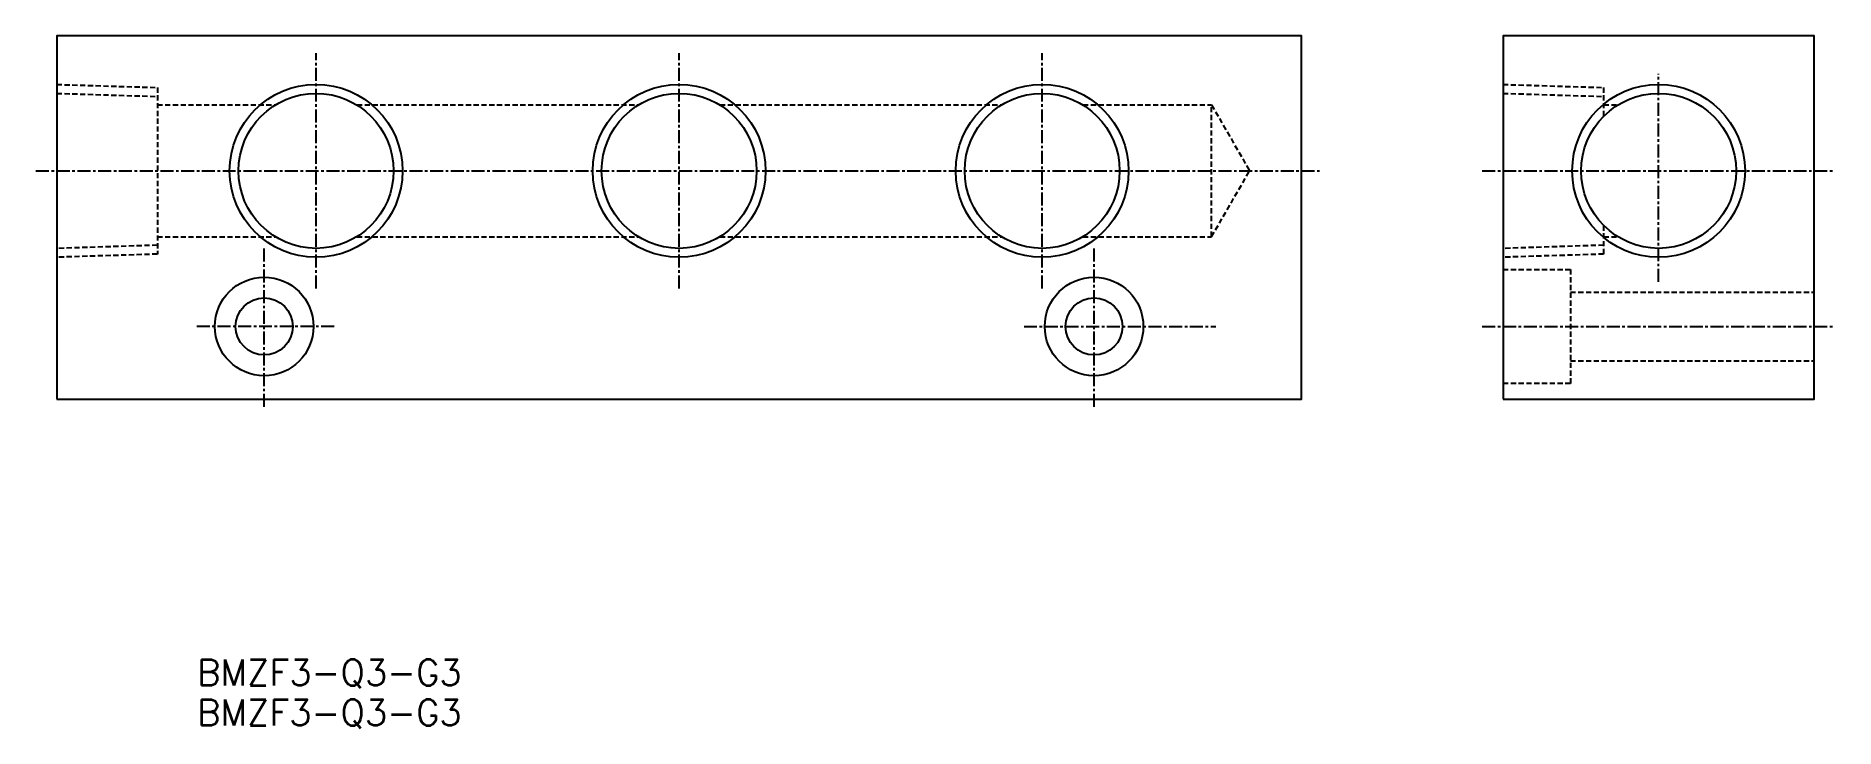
# Model space of a CAD drawing. Extents: x 75 to 248, y 55 to 122.
import ezdxf
from ezdxf.enums import TextEntityAlignment as Align

# ---------------------------------------------------------------- set-up
doc = ezdxf.new("R2010")
doc.units = 0
doc.linetypes.add('CENTER', pattern=[2, 1.25, -0.25, 0.25, -0.25])
doc.linetypes.add('DASHED', pattern=[0.75, 0.5, -0.25])
doc.layers.get('0').update_dxf_attribs({"linetype": 'CONTINUOUS'})
doc.layers.add('CENTER', color=1, linetype='CENTER')
doc.styles.get("Standard").update_dxf_attribs({"font": 'txt.shx', "bigfont": 'extfont.shx'})

msp = doc.modelspace()

# ---------------------------------------------------------------- linework, layer by layer
at = {"color": 3, "linetype": 'DASHED'}
for p, q in [((77, 117.33), (86.7, 117.03)), ((77, 116.47), (86.7, 116.17)), ((86.7, 117.03), (86.7, 100.97)), ((216.43, 117.33), (226.13, 117.03)), ((216.43, 116.47), (226.13, 116.17)), ((226.13, 117.03), (226.13, 114.27)), ((86.7, 115.35), (98.06, 115.35)), ((105.94, 115.35), (133.06, 115.35)), ((140.94, 115.35), (168.06, 115.35)), ((175.94, 115.35), (188.33, 115.35)), ((188.33, 115.35), (192, 109)), ((188.33, 102.65), (188.33, 115.35)), ((226.13, 115.35), (227.49, 115.35)), ((188.33, 102.65), (192, 109)), ((86.7, 102.65), (98.06, 102.65)), ((105.94, 102.65), (133.06, 102.65)), ((140.94, 102.65), (168.06, 102.65)), ((175.94, 102.65), (188.33, 102.65)), ((226.13, 103.73), (226.13, 100.97)), ((226.13, 102.65), (227.49, 102.65)), ((86.7, 101.83), (77, 101.52)), ((86.7, 100.97), (77, 100.67)), ((226.13, 101.83), (216.43, 101.52)), ((226.13, 100.97), (216.43, 100.67)), ((216.43, 99.5), (222.93, 99.5)), ((222.93, 99.5), (222.93, 88.5)), ((222.93, 97.3), (246.43, 97.3)), ((222.93, 90.7), (246.43, 90.7)), ((222.93, 88.5), (216.43, 88.5))]:
    msp.add_line(p, q, dxfattribs=at)
at = {"color": 7, "linetype": 'CONTINUOUS'}
for points in [[(77, 87), (197, 87), (197, 122), (77, 122)], [(216.43, 87), (246.43, 87), (246.43, 122), (216.43, 122)]]:
    msp.add_lwpolyline(points, close=True, dxfattribs=at)
at = {"color": 3, "linetype": 'CONTINUOUS'}
for centre in [(102, 109), (137, 109), (172, 109), (231.43, 109)]:
    msp.add_circle(centre, 8.33, dxfattribs=at)
at = {"color": 7, "linetype": 'CONTINUOUS'}
for centre, radius in [((102, 109), 7.47), ((137, 109), 7.47), ((172, 109), 7.47), ((231.43, 109), 7.47), ((97, 94), 4.75), ((177, 94), 4.75), ((97, 94), 2.75), ((177, 94), 2.75)]:
    msp.add_circle(centre, radius, dxfattribs=at)
at = {"layer": 'CENTER', "color": 1, "linetype": 'CENTER'}
for p, q in [((102, 97.67), (102, 120.33)), ((137, 97.67), (137, 120.33)), ((172, 97.67), (172, 120.33)), ((231.43, 98.3), (231.43, 118.35)), ((75, 109), (199, 109)), ((214.43, 109), (248.43, 109)), ((97, 86.25), (97, 101.75)), ((177, 86.25), (177, 101.75)), ((103.75, 94), (90.25, 94)), ((170.25, 94), (188.75, 94)), ((214.43, 94), (248.43, 94)), ((214.43, 94), (248.43, 94))]:
    msp.add_line(p, q, dxfattribs=at)

# ---------------------------------------------------------------- texts
at = {"color": 7, "linetype": 'CONTINUOUS'}
for p in [(90.53, 60.65), (90.53, 56.78)]:
    msp.add_text('BMZF3-Q3-G3', height=2.5, dxfattribs=at).set_placement(p, align=Align.MIDDLE_LEFT)

doc.saveas('drawing.dxf')
